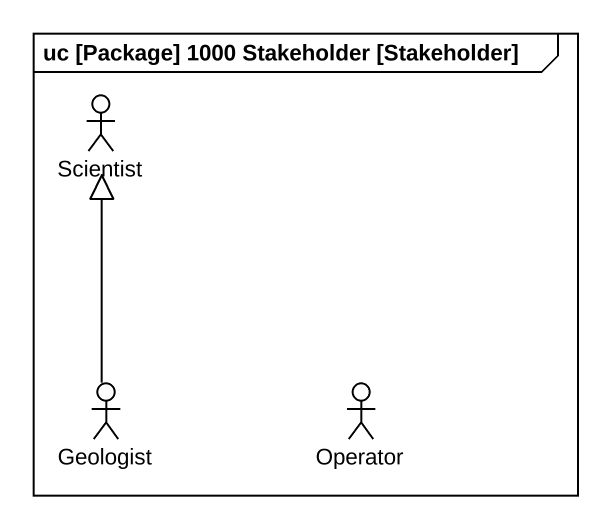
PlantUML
@startuml
mainframe uc [Package] 1000 Stakeholder [Stakeholder]
actor Scientist
actor Geologist
actor Operator
Geologist -up-|> Scientist
@enduml
